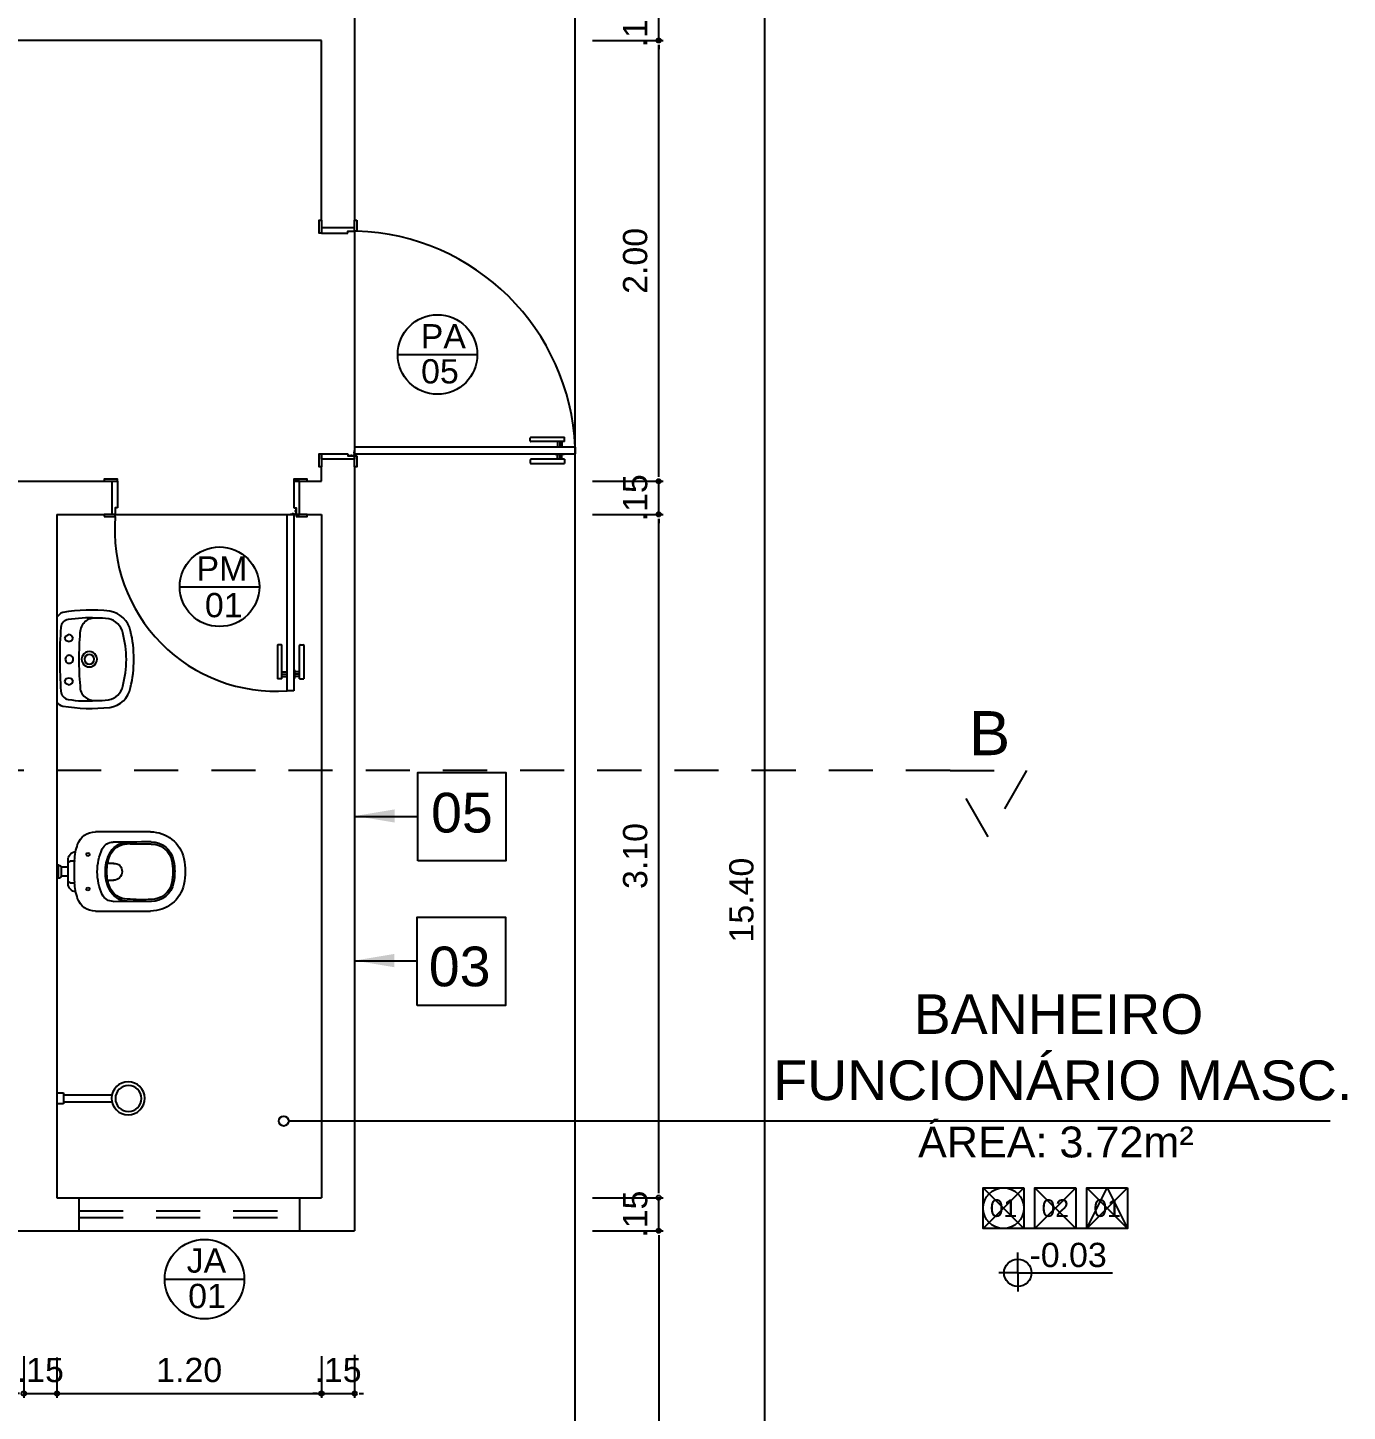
# Model space of a CAD drawing. Header units: millimetres. Extents: x 2125 to 3408, y 1171 to 1686.
# Drawn here: x 2458.7 to 2464.69, y 1525.01 to 1531.29 of the extents above; entities that cross this region are included whole.
import ezdxf
from ezdxf.enums import TextEntityAlignment as Align

# ---------------------------------------------------------------- set-up
doc = ezdxf.new("R2010")
doc.units = ezdxf.units.MM
doc.linetypes.add('CONTORNO_QUADRO_T', pattern=[0.35, 0.2, -0.15])
for name, color, linetype in [('at_Entity', 7, 'Continuous'), ('CALÇADA', 252, 'Continuous'), ('cotas', 7, 'Continuous'), ('ESQUADRIA', 3, 'Continuous'), ('ESQUADRIAS', 7, 'Continuous'), ('Esquadrias portas', 7, 'Continuous'), ('JANELA2', 1, 'Continuous'), ('LAYOUT', 7, 'Continuous'), ('Layout_Equipamentos', 7, 'Continuous'), ('linha de corte', 1, 'Continuous'), ('PAREDE', 4, 'Continuous'), ('soleira piso', 7, 'Continuous'), ('TEXTO01', 7, 'Continuous'), ('TEXTO02', 3, 'Continuous'), ('TEXTO03', 2, 'Continuous'), ('TEXTO_ESP_FORRO', 62, 'Continuous'), ('TEXTO_ESP_PAREDES', 10, 'Continuous'), ('TEXTO_ESP_PISO', 150, 'Continuous')]:
    doc.layers.add(name, color=color, linetype=linetype)
doc.styles.add('ARIAL', font='sanss___.ttf')
doc.styles.add('ROMANS', font='arial.ttf')
doc.styles.get("Standard").update_dxf_attribs({"font": 'arial.ttf'})
doc.styles.add('TEXTO1', font='swissko.ttf', dxfattribs={"width": 0.6, "height": 0.1})
doc.dimstyles.new('ESCALA75', dxfattribs={"dimtxt": 0.11, "dimasz": 0.02, "dimexe": 0.02, "dimexo": 0.04, "dimgap": 0.05, "dimtad": 1, "dimzin": 4, "dimdsep": 46, "dimtxsty": 'ROMANS', "dimblk1": 'PPC', "dimblk2": 'PPC', "dimsah": 1, "dimcen": 0.02, "dimclrd": 7, "dimclre": 7, "dimclrt": 3, "dimazin": 1, "dimtfac": 1, "dimtix": 1, "dimtmove": 0, "dimatfit": 3, "dimldrblk": 'PPC', "dimfxl": 0, "dimtolj": 1, "dimtzin": 12, "dimarcsym": 0})

# ---------------------------------------------------------------- blocks, each defined once
blk = doc.blocks.new('P80_02')
at = {"layer": 'ESQUADRIAS', "color": 3, "linetype": 'Continuous'}
for p, q in [((-0.02, 0.6698), (-0.02, 0.8215)), ((0, 0.8215), (0, 0.6698)), ((0.023, 0.78), (0.023, 0.82)), ((0.057, 0.78), (0.057, 0.82)), ((0.08, 0.8215), (0.08, 0.6698)), ((0.1, 0.6698), (0.1, 0.8215)), ((-0.0035, 0.6668), (-0.0175, 0.6668)), ((0.0835, 0.6668), (0.0975, 0.6668))]:
    blk.add_line(p, q, dxfattribs=at)
at = {"layer": 'ESQUADRIAS', "color": 3}
for p, q in [((0, 0.8215), (-0.02, 0.8215)), ((0.023, 0.82), (0.025, 0.82)), ((0.057, 0.82), (0.055, 0.82)), ((0.08, 0.8215), (0.1, 0.8215)), ((0, 0.81), (0.023, 0.81)), ((0, 0.8), (0.023, 0.8)), ((0, 0.79), (0.023, 0.79)), ((0.023, 0.78), (0.025, 0.78)), ((0.057, 0.78), (0.055, 0.78)), ((0.08, 0.81), (0.057, 0.81)), ((0.08, 0.8), (0.057, 0.8)), ((0.08, 0.79), (0.057, 0.79))]:
    blk.add_line(p, q, dxfattribs=at)
at = {"layer": 'ESQUADRIAS', "color": 2}
for p, q in [((0.025, 0.075), (0.025, 0.875)), ((0.025, 0.875), (0.055, 0.875)), ((0.055, 0.875), (0.055, 0.075)), ((0.055, 0.075), (0.025, 0.075))]:
    blk.add_line(p, q, dxfattribs=at)
at = {"layer": 'ESQUADRIAS'}
for p, q in [((0.0315, 0.0735), (0.0285, 0.0735)), ((0.0165, 0.0585), (0.0165, 0.0615))]:
    blk.add_line(p, q, dxfattribs=at)
at = {"layer": 'ESQUADRIAS', "color": 3}
for points in [[(0.015, 0.085), (-0.035, 0.085), (-0.035, 0.075), (0.015, 0.075)], [(0.885, 0.085), (0.835, 0.085), (0.835, 0.075), (0.885, 0.075)], [(0.025, -0.075), (0, -0.075), (-0.035, -0.075), (-0.035, -0.085), (0.025, -0.085)], [(0.885, -0.075), (0.825, -0.075), (0.825, -0.085), (0.885, -0.085)]]:
    blk.add_lwpolyline(points, close=True, dxfattribs=at)
at = {"layer": 'ESQUADRIAS', "color": 2}
for points in [[(0.025, 0.045), (0.015, 0.045), (0.015, 0.075), (0, 0.075), (0, -0.075), (0.025, -0.075)], [(0.825, 0.045), (0.835, 0.045), (0.835, 0.075), (0.85, 0.075), (0.85, -0.075), (0.825, -0.075)]]:
    blk.add_lwpolyline(points, close=True, dxfattribs=at)
at = {"layer": 'ESQUADRIAS', "color": 1}
for points in [[(0.016, 0.0705, -0.236068), (0.015, 0.0725), (0.015, 0.07), (0.015, 0.05), (0.016, 0.05)], [(0.0195, 0.074, 0.236068), (0.0175, 0.075), (0.02, 0.075), (0.04, 0.075), (0.04, 0.074)]]:
    blk.add_lwpolyline(points, format="xyb", close=True, dxfattribs=at)
at = {"layer": 'ESQUADRIAS'}
for points in [[(0.0275, 0.0727), (0.0285, 0.0735), (0.0285, 0.074)], [(0.0304, 0.0727), (0.0304, 0.0725), (0.0325, 0.0725), (0.0325, 0.0727), (0.0275, 0.0727), (0.0275, 0.0725), (0.0296, 0.0725), (0.0296, 0.0727)], [(0.0325, 0.0727), (0.0315, 0.0735), (0.0315, 0.074)], [(0.0173, 0.0625), (0.0165, 0.0615), (0.016, 0.0615)], [(0.0173, 0.0575), (0.0165, 0.0585), (0.016, 0.0585)], [(0.0173, 0.0596), (0.0175, 0.0596), (0.0175, 0.0575), (0.0173, 0.0575), (0.0173, 0.0625), (0.0175, 0.0625), (0.0175, 0.0604), (0.0173, 0.0604)]]:
    blk.add_lwpolyline(points, dxfattribs=at)
at = {"layer": 'ESQUADRIAS', "color": 1}
blk.add_circle((0.0175, 0.0725), 0.0025, dxfattribs=at)
at = {"layer": 'ESQUADRIAS'}
blk.add_arc((0.1085, 0.1477), 0.7292, 355.06362, 94.20651, dxfattribs=at)
at = {"layer": 'ESQUADRIAS', "color": 3, "linetype": 'Continuous'}
for centre, start, end in [((-0.017, 0.6698), 180, 260.53768), ((-0.003, 0.6698), 260.53768, 360), ((0.083, 0.6698), 180, 279.46232), ((0.097, 0.6698), 279.46232, 0)]:
    blk.add_arc(centre, 0.003, start, end, dxfattribs=at)
blk = doc.blocks.new('new block2')
at = {"layer": 'ESQUADRIAS', "color": 2}
for p, q in [((-0.09, 1.16), (-0.09, 0.16)), ((-0.09, 1.16), (-0.06, 1.16)), ((-0.06, 0.16), (-0.06, 1.16)), ((-0.09, 0.16), (-0.06, 0.16))]:
    blk.add_line(p, q, dxfattribs=at)
at = {"layer": 'ESQUADRIAS', "color": 3, "linetype": 'Continuous'}
for p, q in [((-0.135, 0.9598), (-0.135, 1.1115)), ((-0.115, 1.1115), (-0.115, 0.9598)), ((-0.092, 1.07), (-0.092, 1.11)), ((-0.058, 1.07), (-0.058, 1.11)), ((-0.035, 1.1115), (-0.035, 0.9598)), ((-0.015, 0.9598), (-0.015, 1.1115)), ((-0.1185, 0.9568), (-0.1325, 0.9568)), ((-0.0315, 0.9568), (-0.0175, 0.9568))]:
    blk.add_line(p, q, dxfattribs=at)
at = {"layer": 'ESQUADRIAS', "color": 3}
for p, q in [((-0.115, 1.1115), (-0.135, 1.1115)), ((-0.115, 1.1), (-0.092, 1.1)), ((-0.115, 1.09), (-0.092, 1.09)), ((-0.115, 1.08), (-0.092, 1.08)), ((-0.092, 1.11), (-0.09, 1.11)), ((-0.092, 1.07), (-0.09, 1.07)), ((-0.058, 1.11), (-0.06, 1.11)), ((-0.058, 1.07), (-0.06, 1.07)), ((-0.035, 1.1), (-0.058, 1.1)), ((-0.035, 1.09), (-0.058, 1.09)), ((-0.035, 1.08), (-0.058, 1.08)), ((-0.035, 1.1115), (-0.015, 1.1115))]:
    blk.add_line(p, q, dxfattribs=at)
at = {"layer": 'ESQUADRIAS'}
for p, q in [((-0.0665, 0.1585), (-0.0635, 0.1585)), ((-0.0515, 0.1435), (-0.0515, 0.1465))]:
    blk.add_line(p, q, dxfattribs=at)
at = {"layer": 'ESQUADRIAS', "color": 3}
for points in [[(-1.12, 0.17), (-1.07, 0.17), (-1.07, 0.16), (-1.12, 0.16)], [(-0.05, 0.17), (0, 0.17), (0, 0.16), (-0.05, 0.16)], [(-1.12, 0.01), (-1.06, 0.01), (-1.06, 0), (-1.12, 0)], [(-0.06, 0.01), (-0.035, 0.01), (0, 0.01), (0, 0), (-0.06, 0)]]:
    blk.add_lwpolyline(points, close=True, dxfattribs=at)
at = {"layer": 'ESQUADRIAS', "color": 2}
for points in [[(-1.06, 0.13), (-1.07, 0.13), (-1.07, 0.16), (-1.085, 0.16), (-1.085, 0.01), (-1.06, 0.01)], [(-0.06, 0.13), (-0.05, 0.13), (-0.05, 0.16), (-0.035, 0.16), (-0.035, 0.01), (-0.06, 0.01)]]:
    blk.add_lwpolyline(points, close=True, dxfattribs=at)
at = {"layer": 'ESQUADRIAS', "color": 1}
for points in [[(-0.0545, 0.159, -0.236068), (-0.0525, 0.16), (-0.055, 0.16), (-0.075, 0.16), (-0.075, 0.159)], [(-0.051, 0.1555, 0.236068), (-0.05, 0.1575), (-0.05, 0.155), (-0.05, 0.135), (-0.051, 0.135)]]:
    blk.add_lwpolyline(points, format="xyb", close=True, dxfattribs=at)
at = {"layer": 'ESQUADRIAS'}
for points in [[(-0.0675, 0.1577), (-0.0665, 0.1585), (-0.0665, 0.159)], [(-0.0654, 0.1577), (-0.0654, 0.1575), (-0.0675, 0.1575), (-0.0675, 0.1577), (-0.0625, 0.1577), (-0.0625, 0.1575), (-0.0646, 0.1575), (-0.0646, 0.1577)], [(-0.0625, 0.1577), (-0.0635, 0.1585), (-0.0635, 0.159)], [(-0.0523, 0.1446), (-0.0525, 0.1446), (-0.0525, 0.1425), (-0.0523, 0.1425), (-0.0523, 0.1475), (-0.0525, 0.1475), (-0.0525, 0.1454), (-0.0523, 0.1454)], [(-0.0523, 0.1475), (-0.0515, 0.1465), (-0.051, 0.1465)], [(-0.0523, 0.1425), (-0.0515, 0.1435), (-0.051, 0.1435)]]:
    blk.add_lwpolyline(points, dxfattribs=at)
at = {"layer": 'ESQUADRIAS', "color": 1}
blk.add_circle((-0.0525, 0.1575), 0.0025, dxfattribs=at)
at = {"layer": 'ESQUADRIAS', "color": 3, "linetype": 'Continuous'}
for centre, start, end in [((-0.132, 0.9598), 180, 260.53768), ((-0.118, 0.9598), 260.53768, 360), ((-0.032, 0.9598), 180, 279.46232), ((-0.018, 0.9598), 279.46232, 0)]:
    blk.add_arc(centre, 0.003, start, end, dxfattribs=at)
at = {"layer": 'Esquadrias portas'}
blk.add_arc((-0.0469, 0.1373), 1.0236, 92.41211, 178.17437, dxfattribs=at)
blk = doc.blocks.new('new block4')
at = {"layer": 'TEXTO01'}
h = blk.add_hatch(dxfattribs=at)
h.set_pattern_fill('ANGLE', color=256)
h.set_pattern_definition([(0, (-2260.456, -913.906), (0, 6.985), [5.08, -1.905]), (90, (-2260.456, -913.906), (-6.985, 4e-16), [5.08, -1.905])])
h.paths.add_polyline_path([(0, 0), (0, -0.0624, 0.414214), (0.0624, 0)])
h.paths.add_polyline_path([(0, 0), (0, 0.0624, 0.414214), (-0.0624, 0)])
for q in [(0, 0.093), (-0.0862, 0), (0.4292, 0), (0, -0.0852)]:
    blk.add_line((0, 0), q, dxfattribs=at)
blk.add_circle((0, 0), 0.0624, dxfattribs=at)
blk = doc.blocks.new('new block9')
at = {"layer": 'Layout_Equipamentos'}
for p, q in [((-0.0255, 0.3243), (-0.0255, 0.2943)), ((0.0245, 0.2943), (0.0245, 0.3243)), ((-0.0255, 0.2943), (0.0245, 0.2943)), ((-0.0165, 0.2943), (-0.0165, 0.0743)), ((0.0155, 0.2943), (0.0155, 0.0743))]:
    blk.add_line(p, q, dxfattribs=at)
for centre, radius in [((-0.0008, 0.001), 0.075), ((0, 0), 0.059)]:
    blk.add_circle(centre, radius, dxfattribs=at)
blk = doc.blocks.new('new block13')
at = {"layer": 'at_Entity', "color": 0}
for p, q in [((-0.0317, 0), (0.0317, 0)), ((0.0529, -0.0508), (-0.0529, -0.0508)), ((-0.0487, -0.0804), (-0.0487, -0.0603)), ((-0.0307, -0.0063), (0.0286, -0.0063)), ((-0.0212, -0.0508), (-0.0212, -0.019)), ((-0.0212, -0.019), (0.019, -0.019)), ((0.019, -0.0508), (0.019, -0.019)), ((0.0487, -0.0603), (0.0487, -0.0806)), ((-0.182, -0.4243), (-0.182, -0.1746)), ((0.1778, -0.1746), (0.1778, -0.4243)), ((-0.0386, -0.2575), (-0.0386, -0.23)), ((0.0376, -0.2302), (0.0376, -0.2575))]:
    blk.add_line(p, q, dxfattribs=at)
for centre, radius, start, end in [((-0.054, -0.0898), 0.0391, 88.4183, 173.44927), ((-0.0391, -0.0603), 0.00952, 90, 180), ((-0.0212, -0.0095), 0.00952, 180, 270), ((0.019, -0.0095), 0.00952, 270, 0), ((0.0391, -0.0603), 0.00952, 360, 90), ((0.052, -0.0896), 0.0388, 5.57545, 88.62977), ((-0.0972, -0.1743), 0.0848, 109.07892, 180.19973), ((-0.0434, -0.329), 0.2486, 92.04895, 109.14504), ((-0.0024, -1.4753), 1.3956, 87.9511, 92.0489), ((0.0393, -0.3283), 0.2479, 70.84273, 88.10915), ((0.093, -0.1743), 0.0848, 359.80026, 70.92109), ((-0.0011, -0.4276), 0.2444, 90, 114.96061), ((-0.0794, -0.1407), 0.00741, 90, 180), ((-0.0794, -0.1407), 0.00741, 180, 270), ((-0.0794, -0.1407), 0.00741, 360, 90), ((-0.0794, -0.1407), 0.00741, 270, 0), ((-0.001, -0.4276), 0.2444, 65.03909, 90.00031), ((0.0772, -0.1407), 0.00741, 90, 180), ((0.0772, -0.1407), 0.00741, 180, 270), ((0.0772, -0.1407), 0.00741, 360, 90), ((0.0772, -0.1407), 0.00741, 270, 0), ((-0.0408, -0.3242), 0.0949, 113.57268, 176.73291), ((-0.0815, -0.255), 0.054, 114.96096, 180.90637), ((-0.0434, -0.3185), 0.0836, 110.86304, 180.23624), ((-0.0048, -0.3879), 0.1679, 88.71824, 116.14042), ((-0.0115, -0.383), 0.1554, 100.31332, 113.389), ((-0.0011, -0.4264), 0.2, 90, 101.01713), ((0.0027, -0.3879), 0.1679, 63.86138, 91.27996), ((-0.0011, -0.4264), 0.1999, 78.98071, 90.00216), ((0.021, -0.3344), 0.1055, 63.00165, 81.19506), ((0.0391, -0.3185), 0.0836, 359.76378, 69.13694), ((0.0398, -0.3228), 0.0932, 2.44256, 66.73357), ((0.0794, -0.255), 0.054, 359.09364, 65.03903), ((-8.9781, -0.2835), 8.8426, 359.07167, 0.18792), ((-0.003, -0.2599), 0.0357, 176.04448, 272.34457), ((-0.0016, -0.2564), 0.0391, 270.00275, 0), ((9.2796, -0.3417), 9.1467, 179.46215, 180.53334), ((-5.7851, -0.3984), 5.6587, 359.71033, 0.80566), ((-0.525, -0.3855), 0.6512, 356.35133, 5.87799), ((-0.0265, -0.4243), 0.1555, 180.0055, 257.29432), ((-0.0313, -0.426), 0.1054, 180.42333, 258.8896), ((-0.0333, -0.4294), 0.0932, 178.50021, 259.65589), ((0.0307, -0.4285), 0.0942, 280.56886, 0.92835), ((0.0307, -0.4285), 0.1026, 280.56885, 0.92836), ((0.0222, -0.4243), 0.1555, 282.71283, 359.99834), ((-0.001, -0.2579), 0.2762, 259.43664, 269.99959), ((-0.0014, -0.2601), 0.2655, 259.43664, 270.00277), ((-0.0021, -0.2455), 0.2801, 270.13603, 280.28493), ((-0.0011, -0.2581), 0.2759, 270, 280.57699), ((-0.0021, -0.2899), 0.292, 258.43496, 281.56825)]:
    blk.add_arc(centre, radius, start, end, dxfattribs=at)
at = {"layer": 'Layout_Equipamentos'}
for p, q in [((-0.0307, -0.0095), (-0.0307, 0)), ((0.0286, -0.0095), (0.0286, 0))]:
    blk.add_line(p, q, dxfattribs=at)
blk = doc.blocks.new('new block12')
at = {"layer": 'at_Entity', "color": 0}
for p, q in [((-0.1143, 0.055), (-0.1079, 0.0656)), ((-0.1079, 0.0656), (-0.0973, 0.0719)), ((-0.0973, 0.0719), (-0.0846, 0.0656)), ((-0.0846, 0.0656), (-0.0804, 0.055)), ((0.0825, 0.055), (0.0868, 0.0656)), ((0.0868, 0.0656), (0.0995, 0.0719)), ((0.0995, 0.0719), (0.11, 0.0656)), ((0.11, 0.0656), (0.1164, 0.055)), ((-0.1904, 0), (0, 0)), ((-0.1079, 0.0423), (-0.1143, 0.055)), ((-0.0973, 0.036), (-0.1079, 0.0423)), ((-0.0846, 0.0423), (-0.0973, 0.036)), ((-0.0804, 0.055), (-0.0846, 0.0423)), ((-0.0635, 0), (0.1248, 0)), ((0, 0), (0.1926, 0)), ((0.0868, 0.0423), (0.0825, 0.055)), ((0.0995, 0.036), (0.0868, 0.0423)), ((0.11, 0.0423), (0.0995, 0.036)), ((0.1164, 0.055), (0.11, 0.0423))]:
    blk.add_line(p, q, dxfattribs=at)
for centre, radius, start, end in [((-0.1037, 0.2192), 0.1175, 102.51398, 169.94425), ((-0.0119, -0.1249), 0.4735, 88.69805, 104.42194), ((0.0138, -0.2613), 0.5766, 91.35244, 103.5038), ((0.0099, -0.1255), 0.4741, 75.63679, 91.34148), ((-0.0133, -0.2572), 0.5725, 76.4579, 88.69664), ((0.1075, 0.2249), 0.1107, 7.71962, 79.59246), ((-0.1021, 0.2163), 0.0847, 102.94607, 167.28087), ((0.1052, 0.222), 0.0784, 8.41938, 78.38368), ((0.5296, 0.1532), 0.7539, 173.41338, 189.69292), ((0.1228, 0.188), 0.311, 171.32208, 181.82646), ((-0.1329, 0.1882), 0.3189, 357.99462, 8.16964), ((-0.5309, 0.1535), 0.7531, 350.27914, 6.57653), ((0.4249, 0.1494), 0.6136, 177.32306, 189.24154), ((-0.1166, 0.1739), 0.0716, 176.60246, 219.59969), ((-0.1209, 0.1714), 0.0667, 220.34381, 269.44866), ((-0.0011, 0.1471), 0.0349, 150.00315, 209.99685), ((-0.0011, 0.1471), 0.0349, 90, 149.99293), ((-0.0011, 0.1471), 0.0349, 209.99676, 269.99928), ((-0.0011, 0.1471), 0.0222, 90, 180), ((-0.0011, 0.1471), 0.0222, 180, 270), ((-0.0011, 0.1471), 0.0349, 29.99676, 89.99928), ((-0.0011, 0.1471), 0.0222, 360, 90), ((-0.0011, 0.1471), 0.0222, 270.00968, 360), ((-0.0011, 0.1471), 0.0349, 270, 329.99293), ((-0.0011, 0.1471), 0.0349, 330.00315, 29.99685), ((0.1226, 0.1679), 0.0631, 266.77318, 320.7547), ((0.1078, 0.1732), 0.0781, 324.65246, 2.83944), ((-0.2623, 0.1317), 0.4504, 349.78202, 5.79718), ((0.0021, 1.5743), 1.4748, 265.18956, 269.93912), ((-0.0011, 0.0561), 0.018, 150.01278, 209.98722), ((-0.0011, 0.0561), 0.018, 90, 150.03984), ((-0.001, 0.0561), 0.018, 30.01908, 90.03665), ((-0.001, 1.4521), 1.3526, 270.02076, 275.09507), ((-0.0011, 0.0561), 0.018, 330.01278, 29.98722), ((-0.1647, 0.0446), 0.0522, 200.54167, 238.93005), ((-0.1427, 0.0567), 0.0385, 188.75581, 265.61268), ((-0.0074, 1.7284), 1.7156, 265.3753, 270.21026), ((-0.0011, 0.0561), 0.018, 210.01908, 270.03665), ((-0.0011, 0.0561), 0.018, 270, 330.03984), ((-0.0011, 1.8918), 1.879, 270, 274.41438), ((0.1414, 0.0585), 0.0402, 273.11398, 350.39284), ((0.1736, 0.034), 0.0386, 297.86727, 348.56925)]:
    blk.add_arc(centre, radius, start, end, dxfattribs=at)
blk = doc.blocks.new('Esp_Pis_Par_For_Esc100')
at = {"layer": 'DEFPOINTS'}
for p, q in [((0, 0.37), (0.37, 0)), ((0.37, 0.37), (0, 0)), ((0.47, 0.37), (0.84, 0)), ((0.84, 0.37), (0.47, 0)), ((0.94, 0.37), (1.31, 0)), ((1.31, 0.37), (0.94, 0)), ((0.47, 0), (0.37, 0)), ((0.94, 0), (0.84, 0))]:
    blk.add_line(p, q, dxfattribs=at)
for points in [[(0.37, 0.37), (0.37, 0), (0, 0), (0, 0.37)], [(1.31, 0.37), (1.31, 0), (0.94, 0), (0.94, 0.37)]]:
    blk.add_lwpolyline(points, close=True, dxfattribs=at)
at = {"layer": 'TEXTO_ESP_FORRO'}
blk.add_lwpolyline([(0.94, 0), (1.125, 0.37), (1.31, 0)], close=True, dxfattribs=at)
at = {"layer": 'TEXTO_ESP_PAREDES'}
blk.add_lwpolyline([(0.84, 0.37), (0.84, 0), (0.47, 0), (0.47, 0.37)], close=True, dxfattribs=at)
at = {"layer": 'TEXTO_ESP_PISO'}
blk.add_circle((0.185, 0.185), 0.185, dxfattribs=at)
at = {"layer": 'TEXTO_ESP_FORRO', "color": 3, "linetype": 'ByBlock', "style": 'ARIAL', "text_generation_flag": 6}
blk.add_attdef('FOR', text='', height=0.16, rotation=180, dxfattribs=at).set_placement((1.125, 0.185), align=Align.MIDDLE_CENTER)
at = {"layer": 'TEXTO_ESP_PAREDES', "color": 3, "linetype": 'ByBlock', "ltscale": 0.0001, "style": 'ARIAL', "text_generation_flag": 6}
blk.add_attdef('PAR', text='', height=0.16, rotation=180, dxfattribs=at).set_placement((0.655, 0.185), align=Align.MIDDLE_CENTER)
at = {"layer": 'TEXTO_ESP_PISO', "color": 3, "linetype": 'ByBlock', "style": 'ARIAL', "text_generation_flag": 6}
blk.add_attdef('PIS', text='', height=0.16, rotation=180, dxfattribs=at).set_placement((0.185, 0.185), align=Align.MIDDLE_CENTER)
blk = doc.blocks.new('PPC')
at = {"color": 2}
blk.add_circle((0, 0), 0.5, dxfattribs=at)
blk = doc.blocks.new('*D257')
at = {"layer": 'cotas', "color": 7, "lineweight": -2, "transparency": 16777216}
for p, q in [((2461.5628, 1526.001), (2461.5628, 1526.021)), ((2461.2628, 1525.981), (2461.5828, 1525.981)), ((2461.5628, 1525.831), (2461.5628, 1525.981)), ((2461.2628, 1525.831), (2461.5828, 1525.831)), ((2461.5628, 1525.811), (2461.5628, 1525.791))]:
    blk.add_line(p, q, dxfattribs=at)
at = {"layer": 'DEFPOINTS', "color": 0, "transparency": 16777216}
for p in [(2460.0337, 1525.981), (2461.5628, 1525.981), (2460.0337, 1525.831)]:
    blk.add_point(p, dxfattribs=at)
at = {"layer": 'cotas', "color": 7, "lineweight": -2, "transparency": 16777216, "xscale": 0.02, "yscale": 0.02, "zscale": 0.02}
for p, rotation in [((2461.5628, 1525.981), 270), ((2461.5628, 1525.831), 90)]:
    blk.add_blockref('PPC', p, dxfattribs=dict(at, rotation=rotation))
at = {"layer": 'cotas', "color": 3, "transparency": 16777216, "insert": (2461.4566, 1525.906), "char_height": 0.11, "attachment_point": 5, "rotation": 90, "style": 'ROMANS'}
blk.add_mtext('\\A1;.15', dxfattribs=at)
blk = doc.blocks.new('*D258')
at = {"layer": 'cotas', "color": 7, "lineweight": -2, "transparency": 16777216}
for p, q in [((2461.2628, 1529.081), (2461.5828, 1529.081)), ((2461.5628, 1526.001), (2461.5628, 1529.061)), ((2461.2628, 1525.981), (2461.5828, 1525.981))]:
    blk.add_line(p, q, dxfattribs=at)
at = {"layer": 'DEFPOINTS', "color": 0, "transparency": 16777216}
for p in [(2460.0337, 1529.081), (2461.5628, 1529.081), (2460.0337, 1525.981)]:
    blk.add_point(p, dxfattribs=at)
at = {"layer": 'cotas', "color": 7, "lineweight": -2, "transparency": 16777216, "xscale": 0.02, "yscale": 0.02, "zscale": 0.02}
for p, rotation in [((2461.5628, 1529.081), 90), ((2461.5628, 1525.981), 270)]:
    blk.add_blockref('PPC', p, dxfattribs=dict(at, rotation=rotation))
at = {"layer": 'cotas', "color": 3, "transparency": 16777216, "insert": (2461.4566, 1527.531), "char_height": 0.11, "attachment_point": 5, "rotation": 90, "style": 'ROMANS'}
blk.add_mtext('\\A1;3.10', dxfattribs=at)
blk = doc.blocks.new('*D259')
at = {"layer": 'cotas', "color": 7, "lineweight": -2, "transparency": 16777216}
for p, q in [((2461.2628, 1529.231), (2461.5828, 1529.231)), ((2461.5628, 1529.251), (2461.5628, 1529.271)), ((2461.5628, 1529.081), (2461.5628, 1529.231)), ((2461.2628, 1529.081), (2461.5828, 1529.081)), ((2461.5628, 1529.061), (2461.5628, 1529.041))]:
    blk.add_line(p, q, dxfattribs=at)
at = {"layer": 'DEFPOINTS', "color": 0, "transparency": 16777216}
for p in [(2460.0337, 1529.231), (2461.5628, 1529.231), (2460.0337, 1529.081)]:
    blk.add_point(p, dxfattribs=at)
at = {"layer": 'cotas', "color": 7, "lineweight": -2, "transparency": 16777216, "xscale": 0.02, "yscale": 0.02, "zscale": 0.02}
for p, rotation in [((2461.5628, 1529.231), 270), ((2461.5628, 1529.081), 90)]:
    blk.add_blockref('PPC', p, dxfattribs=dict(at, rotation=rotation))
at = {"layer": 'cotas', "color": 3, "transparency": 16777216, "insert": (2461.4566, 1529.156), "char_height": 0.11, "attachment_point": 5, "rotation": 90, "style": 'ROMANS'}
blk.add_mtext('\\A1;.15', dxfattribs=at)
blk = doc.blocks.new('*D260')
at = {"layer": 'cotas', "color": 7, "lineweight": -2, "transparency": 16777216}
for p, q in [((2461.2628, 1531.231), (2461.5828, 1531.231)), ((2461.5628, 1529.251), (2461.5628, 1531.211)), ((2461.2628, 1529.231), (2461.5828, 1529.231))]:
    blk.add_line(p, q, dxfattribs=at)
at = {"layer": 'DEFPOINTS', "color": 0, "transparency": 16777216}
for p in [(2460.0337, 1531.231), (2461.5628, 1531.231), (2460.0337, 1529.231)]:
    blk.add_point(p, dxfattribs=at)
at = {"layer": 'cotas', "color": 7, "lineweight": -2, "transparency": 16777216, "xscale": 0.02, "yscale": 0.02, "zscale": 0.02}
for p, rotation in [((2461.5628, 1531.231), 90), ((2461.5628, 1529.231), 270)]:
    blk.add_blockref('PPC', p, dxfattribs=dict(at, rotation=rotation))
at = {"layer": 'cotas', "color": 3, "transparency": 16777216, "insert": (2461.4566, 1530.231), "char_height": 0.11, "attachment_point": 5, "rotation": 90, "style": 'ROMANS'}
blk.add_mtext('\\A1;2.00', dxfattribs=at)
blk = doc.blocks.new('*D261')
at = {"layer": 'cotas', "color": 7, "lineweight": -2, "transparency": 16777216}
for p, q in [((2461.5628, 1531.401), (2461.5628, 1531.421)), ((2461.2628, 1531.381), (2461.5828, 1531.381)), ((2461.5628, 1531.231), (2461.5628, 1531.381)), ((2461.2628, 1531.231), (2461.5828, 1531.231)), ((2461.5628, 1531.211), (2461.5628, 1531.191))]:
    blk.add_line(p, q, dxfattribs=at)
at = {"layer": 'DEFPOINTS', "color": 0, "transparency": 16777216}
for p in [(2460.0337, 1531.381), (2461.5628, 1531.381), (2460.0337, 1531.231)]:
    blk.add_point(p, dxfattribs=at)
at = {"layer": 'cotas', "color": 7, "lineweight": -2, "transparency": 16777216, "xscale": 0.02, "yscale": 0.02, "zscale": 0.02}
for p, rotation in [((2461.5628, 1531.381), 270), ((2461.5628, 1531.231), 90)]:
    blk.add_blockref('PPC', p, dxfattribs=dict(at, rotation=rotation))
at = {"layer": 'cotas', "color": 3, "transparency": 16777216, "insert": (2461.4566, 1531.306), "char_height": 0.11, "attachment_point": 5, "rotation": 90, "style": 'ROMANS'}
blk.add_mtext('\\A1;.15', dxfattribs=at)
blk = doc.blocks.new('*D117')
at = {"layer": 'cotas', "color": 7, "lineweight": -2, "transparency": 16777216}
for p, q in [((2461.7446, 1535.031), (2462.0646, 1535.031)), ((2462.0446, 1519.651), (2462.0446, 1535.011)), ((2461.7446, 1519.631), (2462.0646, 1519.631))]:
    blk.add_line(p, q, dxfattribs=at)
at = {"layer": 'DEFPOINTS', "color": 0, "transparency": 16777216}
for p in [(2460.2763, 1535.031), (2462.0446, 1535.031), (2460.2763, 1519.631)]:
    blk.add_point(p, dxfattribs=at)
at = {"layer": 'cotas', "color": 7, "lineweight": -2, "transparency": 16777216, "xscale": 0.02, "yscale": 0.02, "zscale": 0.02}
for p, rotation in [((2462.0446, 1535.031), 90), ((2462.0446, 1519.631), 270)]:
    blk.add_blockref('PPC', p, dxfattribs=dict(at, rotation=rotation))
at = {"layer": 'cotas', "color": 3, "transparency": 16777216, "insert": (2461.9384, 1527.331), "char_height": 0.11, "attachment_point": 5, "rotation": 90, "style": 'ROMANS'}
blk.add_mtext('\\A1;15.40', dxfattribs=at)
blk = doc.blocks.new('*D131')
at = {"layer": 'cotas', "color": 7, "lineweight": -2, "transparency": 16777216}
for p, q in [((2458.6837, 1525.2617), (2458.6837, 1525.0724)), ((2458.8337, 1525.2556), (2458.8337, 1525.0724)), ((2458.6637, 1525.0924), (2458.6437, 1525.0924)), ((2458.6837, 1525.0924), (2458.8337, 1525.0924)), ((2458.8537, 1525.0924), (2458.8737, 1525.0924))]:
    blk.add_line(p, q, dxfattribs=at)
at = {"layer": 'DEFPOINTS', "color": 0, "transparency": 16777216}
for p in [(2458.6837, 1525.3017), (2458.8337, 1525.2956), (2458.8337, 1525.0924)]:
    blk.add_point(p, dxfattribs=at)
at = {"layer": 'cotas', "color": 7, "lineweight": -2, "transparency": 16777216, "xscale": 0.02, "yscale": 0.02, "zscale": 0.02}
blk.add_blockref('PPC', (2458.6837, 1525.0924), dxfattribs=at)
at = {"layer": 'cotas', "color": 7, "lineweight": -2, "transparency": 16777216, "xscale": 0.02, "yscale": 0.02, "zscale": 0.02, "rotation": 180}
blk.add_blockref('PPC', (2458.8337, 1525.0924), dxfattribs=at)
at = {"layer": 'cotas', "color": 3, "transparency": 16777216, "insert": (2458.7587, 1525.1986), "char_height": 0.11, "attachment_point": 5, "style": 'ROMANS'}
blk.add_mtext('\\A1;.15', dxfattribs=at)
blk = doc.blocks.new('*D132')
at = {"layer": 'cotas', "color": 7, "lineweight": -2, "transparency": 16777216}
for p, q in [((2458.8337, 1525.2556), (2458.8337, 1525.0724)), ((2460.0337, 1525.2617), (2460.0337, 1525.0724)), ((2458.8537, 1525.0924), (2460.0137, 1525.0924))]:
    blk.add_line(p, q, dxfattribs=at)
at = {"layer": 'DEFPOINTS', "color": 0, "transparency": 16777216}
for p in [(2458.8337, 1525.2956), (2460.0337, 1525.3017), (2460.0337, 1525.0924)]:
    blk.add_point(p, dxfattribs=at)
at = {"layer": 'cotas', "color": 7, "lineweight": -2, "transparency": 16777216, "xscale": 0.02, "yscale": 0.02, "zscale": 0.02, "rotation": 180}
blk.add_blockref('PPC', (2458.8337, 1525.0924), dxfattribs=at)
at = {"layer": 'cotas', "color": 7, "lineweight": -2, "transparency": 16777216, "xscale": 0.02, "yscale": 0.02, "zscale": 0.02}
blk.add_blockref('PPC', (2460.0337, 1525.0924), dxfattribs=at)
at = {"layer": 'cotas', "color": 3, "transparency": 16777216, "insert": (2459.4337, 1525.1986), "char_height": 0.11, "attachment_point": 5, "style": 'ROMANS'}
blk.add_mtext('\\A1;1.20', dxfattribs=at)
blk = doc.blocks.new('*D133')
at = {"layer": 'cotas', "color": 7, "lineweight": -2, "transparency": 16777216}
for p, q in [((2460.0337, 1525.2617), (2460.0337, 1525.0724)), ((2460.1837, 1525.2678), (2460.1837, 1525.0724)), ((2460.0137, 1525.0924), (2459.9937, 1525.0924)), ((2460.0337, 1525.0924), (2460.1837, 1525.0924)), ((2460.2037, 1525.0924), (2460.2237, 1525.0924))]:
    blk.add_line(p, q, dxfattribs=at)
at = {"layer": 'DEFPOINTS', "color": 0, "transparency": 16777216}
for p in [(2460.0337, 1525.3017), (2460.1837, 1525.3078), (2460.1837, 1525.0924)]:
    blk.add_point(p, dxfattribs=at)
at = {"layer": 'cotas', "color": 7, "lineweight": -2, "transparency": 16777216, "xscale": 0.02, "yscale": 0.02, "zscale": 0.02}
blk.add_blockref('PPC', (2460.0337, 1525.0924), dxfattribs=at)
at = {"layer": 'cotas', "color": 7, "lineweight": -2, "transparency": 16777216, "xscale": 0.02, "yscale": 0.02, "zscale": 0.02, "rotation": 180}
blk.add_blockref('PPC', (2460.1837, 1525.0924), dxfattribs=at)
at = {"layer": 'cotas', "color": 3, "transparency": 16777216, "insert": (2460.1087, 1525.1986), "char_height": 0.11, "attachment_point": 5, "style": 'ROMANS'}
blk.add_mtext('\\A1;.15', dxfattribs=at)
blk = doc.blocks.new('*D275')
at = {"layer": 'cotas', "color": 7, "lineweight": -2, "transparency": 16777216}
for p, q in [((2448.1654, 1525.831), (2447.8454, 1525.831)), ((2447.8654, 1519.7126), (2447.8654, 1525.811)), ((2448.1654, 1519.6926), (2447.8454, 1519.6926))]:
    blk.add_line(p, q, dxfattribs=at)
at = {"layer": 'DEFPOINTS', "color": 0, "transparency": 16777216}
for p in [(2447.8654, 1525.831), (2461.5628, 1525.831), (2448.2337, 1519.6926)]:
    blk.add_point(p, dxfattribs=at)
at = {"layer": 'cotas', "color": 7, "lineweight": -2, "transparency": 16777216, "xscale": 0.02, "yscale": 0.02, "zscale": 0.02}
for p, rotation in [((2447.8654, 1525.831), 90), ((2447.8654, 1519.6926), 270)]:
    blk.add_blockref('PPC', p, dxfattribs=dict(at, rotation=rotation))
at = {"layer": 'cotas', "color": 3, "transparency": 16777216, "insert": (2447.7592, 1522.7618), "char_height": 0.11, "attachment_point": 5, "rotation": 90, "style": 'ROMANS'}
blk.add_mtext('\\A1;6.14', dxfattribs=at)
blk = doc.blocks.new('*D276')
at = {"layer": 'cotas', "color": 7, "lineweight": -2, "transparency": 16777216}
for p, q in [((2461.2628, 1525.831), (2461.5828, 1525.831)), ((2461.5628, 1525.811), (2461.5628, 1519.801)), ((2461.2628, 1519.781), (2461.5828, 1519.781))]:
    blk.add_line(p, q, dxfattribs=at)
at = {"layer": 'DEFPOINTS', "color": 0, "transparency": 16777216}
for p in [(2460.1837, 1525.831), (2460.1837, 1519.781), (2461.5628, 1519.781)]:
    blk.add_point(p, dxfattribs=at)
at = {"layer": 'cotas', "color": 7, "lineweight": -2, "transparency": 16777216, "xscale": 0.02, "yscale": 0.02, "zscale": 0.02}
for p, rotation in [((2461.5628, 1525.831), 90), ((2461.5628, 1519.781), 270)]:
    blk.add_blockref('PPC', p, dxfattribs=dict(at, rotation=rotation))
at = {"layer": 'cotas', "color": 3, "transparency": 16777216, "insert": (2461.4566, 1522.806), "char_height": 0.11, "attachment_point": 5, "rotation": 90, "style": 'ROMANS'}
blk.add_mtext('\\A1;6.05', dxfattribs=at)

msp = doc.modelspace()

# ---------------------------------------------------------------- hatches: boundary and pattern name
at = {"layer": 'TEXTO01'}
h = msp.add_hatch(dxfattribs=at)
h.set_pattern_fill('ANGLE', color=256)
h.set_pattern_definition([(0, (174.705, 643.723), (0, 6.985), [5.08, -1.905]), (90, (174.705, 643.723), (-6.985, 4e-16), [5.08, -1.905])])
h.paths.add_polyline_path([(2459.885, 1526.3287, 1), (2459.8394, 1526.3287, 1)])

# ---------------------------------------------------------------- linework, layer by layer
for p, q in [((2460.4701, 1527.7094), (2460.1882, 1527.7094)), ((2460.4679, 1527.0533), (2460.186, 1527.0533))]:
    msp.add_line(p, q)
for points in [[(2460.4701, 1527.5094), (2460.4701, 1527.9094), (2460.8701, 1527.9094), (2460.8701, 1527.5094)], [(2460.4679, 1526.8533), (2460.4679, 1527.2533), (2460.8679, 1527.2533), (2460.8679, 1526.8533)]]:
    msp.add_lwpolyline(points, close=True)
at = {"layer": 'CALÇADA'}
msp.add_line((2461.1837, 1518.431), (2461.1837, 1536.031), dxfattribs=at)
at = {"layer": 'cotas'}
msp.add_line((2458.8337, 1525.0923), (2460.0337, 1525.0923), dxfattribs=at)
at = {"layer": 'ESQUADRIA', "linetype": 'CONTORNO_QUADRO_T'}
for p, q in [((2458.9337, 1525.921), (2459.9337, 1525.921)), ((2458.9337, 1525.891), (2459.9337, 1525.891))]:
    msp.add_line(p, q, dxfattribs=at)
at = {"layer": 'JANELA2'}
for p, q in [((2458.9337, 1525.981), (2458.9337, 1525.831)), ((2459.9337, 1525.981), (2459.9337, 1525.831))]:
    msp.add_line(p, q, dxfattribs=at)
at = {"layer": 'LAYOUT'}
for points in [[(2460.366, 1527.6826), (2460.186, 1527.7126), (2460.366, 1527.7426)], [(2460.3637, 1527.0266), (2460.1837, 1527.0566), (2460.3637, 1527.0866)]]:
    msp.add_solid(points, dxfattribs=at)
at = {"layer": 'linha de corte', "linetype": 'CONTORNO_QUADRO_T'}
msp.add_line((2462.8842, 1527.9186), (2411.6717, 1527.9186), dxfattribs=at)
msp.add_lwpolyline([(2463.0574, 1527.6186), (2462.8842, 1527.9186), (2463.2306, 1527.9186)], close=True, dxfattribs=at)
at = {"layer": 'PAREDE', "linetype": 'Continuous'}
for p, q in [((2460.1837, 1531.381), (2460.1837, 1530.416)), ((2460.0337, 1531.231), (2457.8187, 1531.231)), ((2460.0337, 1530.416), (2460.0337, 1531.231)), ((2460.0337, 1529.231), (2460.0337, 1529.296)), ((2460.1837, 1529.296), (2460.1837, 1525.831)), ((2458.8337, 1529.081), (2458.8337, 1525.981)), ((2460.0337, 1529.081), (2460.0337, 1525.981))]:
    msp.add_line(p, q, dxfattribs=at)
at = {"layer": 'PAREDE'}
for p, q in [((2458.4687, 1529.231), (2459.0487, 1529.231)), ((2459.9687, 1529.231), (2460.0337, 1529.231)), ((2458.8337, 1529.081), (2459.0487, 1529.081)), ((2459.9687, 1529.081), (2460.0337, 1529.081)), ((2458.8337, 1525.981), (2460.0337, 1525.981)), ((2457.3337, 1525.831), (2460.1837, 1525.831))]:
    msp.add_line(p, q, dxfattribs=at)
at = {"layer": 'soleira piso'}
for p, q in [((2460.1837, 1530.366), (2460.1837, 1529.386)), ((2459.0987, 1529.081), (2459.8787, 1529.081))]:
    msp.add_line(p, q, dxfattribs=at)
at = {"layer": 'TEXTO01'}
for p, q in [((2460.3795, 1529.806), (2460.7403, 1529.806)), ((2459.3911, 1528.7527), (2459.7518, 1528.7527)), ((2464.6081, 1526.3285), (2459.885, 1526.3285)), ((2459.3228, 1525.6112), (2459.6836, 1525.6112))]:
    msp.add_line(p, q, dxfattribs=at)
for centre, radius in [((2460.5599, 1529.806), 0.1804), ((2459.5714, 1528.7527), 0.1804), ((2459.8622, 1526.3287), 0.0228), ((2459.5032, 1525.6112), 0.1804)]:
    msp.add_circle(centre, radius, dxfattribs=at)

# ---------------------------------------------------------------- block references
at = {"layer": 'ESQUADRIAS', "rotation": 180}
msp.add_blockref('P80_02', (2459.9337, 1529.156), dxfattribs=at)
at = {"layer": 'Layout_Equipamentos', "rotation": 270}
msp.add_blockref('new block12', (2458.8337, 1528.4226), dxfattribs=at)
at = {"layer": 'Layout_Equipamentos', "xscale": -1}
for name, p, rotation in [('new block13', (2458.8337, 1527.4587), 90.00000000008242), ('new block9', (2459.158, 1526.431), 90)]:
    msp.add_blockref(name, p, dxfattribs=dict(at, rotation=rotation))
at = {"layer": 'TEXTO01', "rotation": 270}
msp.add_blockref('new block2', (2460.0237, 1529.296), dxfattribs=at)
at = {"layer": 'TEXTO01'}
msp.add_blockref('new block4', (2463.1911, 1525.64), dxfattribs=at)
at = {"layer": 'TEXTO02', "xscale": 0.5, "yscale": 0.5, "zscale": 0.5}
msp.add_blockref('Esp_Pis_Par_For_Esc100', (2463.034, 1525.8411), dxfattribs=at).add_auto_attribs({'PIS': '01', 'PAR': '02', 'FOR': '01'})

# ---------------------------------------------------------------- texts
at = {"layer": 'cotas', "ltscale": 0.0001, "insert": (2463.1574, 1525.7762), "char_height": 0.11, "width": 0.503613, "attachment_point": 1, "style": 'TEXTO1'}
msp.add_mtext('\\pi0.08703;{\\fSansSerif|b0|i0|c2|p2;\\W1;-0.03}', dxfattribs=at)
at = {"layer": 'linha de corte', "ltscale": 0.0001, "insert": (2462.9703, 1528.1885), "char_height": 0.12, "width": 0.619452, "attachment_point": 1, "style": 'TEXTO1'}
msp.add_mtext('{\\fSansSerif|b0|i0|c2|p2;\\H1.6667x;\\W1;B}', dxfattribs=at)
at = {"layer": 'TEXTO01', "ltscale": 0.0001, "char_height": 0.11, "width": 0.330365, "attachment_point": 1, "style": 'TEXTO1'}
for s, insert in [('{\\fSansSerif|b0|i0|c2|p2;\\W1;PA}', (2460.4836, 1529.9439)), ('{\\fSansSerif|b0|i0|c2|p2;\\W1;05}', (2460.4852, 1529.785)), ('{\\fSansSerif|b0|i0|c2|p2;\\W1;PM}', (2459.4667, 1528.8906)), ('{\\fSansSerif|b0|i0|c2|p2;\\W1;01}', (2459.5049, 1528.7243)), ('{\\fSansSerif|b0|i0|c2|p2;\\W1;JA}', (2459.4221, 1525.7507)), ('{\\fSansSerif|b0|i0|c2|p2;\\W1;01}', (2459.4289, 1525.5901))]:
    msp.add_mtext(s, dxfattribs=dict(at, insert=insert))
at = {"layer": 'TEXTO02', "ltscale": 0.0001, "char_height": 0.18, "attachment_point": 1}
for s, insert in [('05', (2460.5307, 1527.8177)), ('03', (2460.5204, 1527.12))]:
    msp.add_mtext(s, dxfattribs=dict(at, insert=insert))
at = {"layer": 'TEXTO03', "ltscale": 0.0001, "insert": (2461.5536, 1526.9037), "char_height": 0.12, "width": 3.592802, "attachment_point": 1, "style": 'TEXTO1'}
msp.add_mtext('\\pi1.1658;{\\fSansSerif|b0|i0|c2|p2;\\H1.5x;\\W1;\\C2;BANHEIRO \\P\\pi0.52875;FUNCIONÁRIO MASC.\\P\\pi1.1854;\\H0.77777x;\\C3;ÁREA: 3.72m²}', dxfattribs=at)

# ---------------------------------------------------------------- dimensions: what is measured, and where the dimension line sits
at = {"layer": 'cotas'}
for base, p1, p2, picture, middle in [((2462.0446, 1535.031), (2460.2763, 1519.631), (2460.2763, 1535.031), '*D117', (2461.9384, 1527.331)), ((2461.5628, 1519.781), (2460.1837, 1525.831), (2460.1837, 1519.781), '*D276', (2461.4566, 1522.806))]:
    dim = msp.add_linear_dim(base=base, p1=p1, p2=p2, angle=90, dimstyle='ESCALA75', dxfattribs=at)
    dim.commit()
    dim.dimension.update_dxf_attribs({"geometry": picture, "text_midpoint": middle})
for base, p1, p2, picture, middle in [((2461.5628, 1531.381), (2460.0337, 1531.231), (2460.0337, 1531.381), '*D261', (2461.4566, 1531.306)), ((2461.5628, 1531.231), (2460.0337, 1529.231), (2460.0337, 1531.231), '*D260', (2461.4566, 1530.231)), ((2461.5628, 1529.231), (2460.0337, 1529.081), (2460.0337, 1529.231), '*D259', (2461.4566, 1529.156)), ((2461.5628, 1529.081), (2460.0337, 1525.981), (2460.0337, 1529.081), '*D258', (2461.4566, 1527.531)), ((2461.5628, 1525.981), (2460.0337, 1525.831), (2460.0337, 1525.981), '*D257', (2461.4566, 1525.906)), ((2447.8654, 1525.831), (2448.2337, 1519.6926), (2461.5628, 1525.831), '*D275', (2447.7592, 1522.7618))]:
    dim = msp.add_linear_dim(base=base, p1=p1, p2=p2, angle=90, dimstyle='ESCALA75', override={"dimtmove": 1}, dxfattribs=at)
    dim.commit()
    dim.dimension.update_dxf_attribs({"geometry": picture, "text_midpoint": middle})
for base, p1, p2, picture, middle in [((2458.8337, 1525.0924), (2458.6837, 1525.3017), (2458.8337, 1525.2956), '*D131', (2458.7587, 1525.1986)), ((2460.0337, 1525.0924), (2458.8337, 1525.2956), (2460.0337, 1525.3017), '*D132', (2459.4337, 1525.1986)), ((2460.1837, 1525.0924), (2460.0337, 1525.3017), (2460.1837, 1525.3078), '*D133', (2460.1087, 1525.1986))]:
    dim = msp.add_linear_dim(base=base, p1=p1, p2=p2, dimstyle='ESCALA75', override={"dimtmove": 1}, dxfattribs=at)
    dim.commit()
    dim.dimension.update_dxf_attribs({"geometry": picture, "text_midpoint": middle})

doc.saveas('drawing.dxf')
